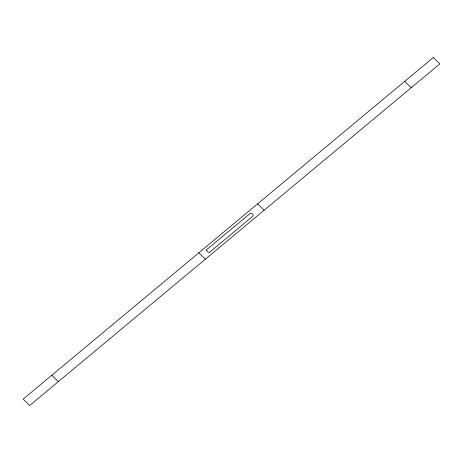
<?xml version="1.0" encoding="UTF-8"?>
<svg xmlns="http://www.w3.org/2000/svg" width="463" height="463" viewBox="0 0 463 463"><rect width="100%" height="100%" fill="white"/><g stroke="black" fill="none" stroke-linecap="round" stroke-linejoin="round"><path stroke-width="0.69" d="M404.691 81.355L411.213 87.721M257.607 203.859L264.124 210.225M198.876 252.775L205.393 259.141M51.787 375.279L58.309 381.645M206.313 249.951L207.326 251.635L209.108 252.682L252.624 216.435L253.163 215.648L252.676 213.86L250.743 213.287L249.829 213.703L206.313 249.951M433.327 57.499L23.15 399.129L29.673 405.501L439.85 63.871L433.327 57.499"/></g></svg>
